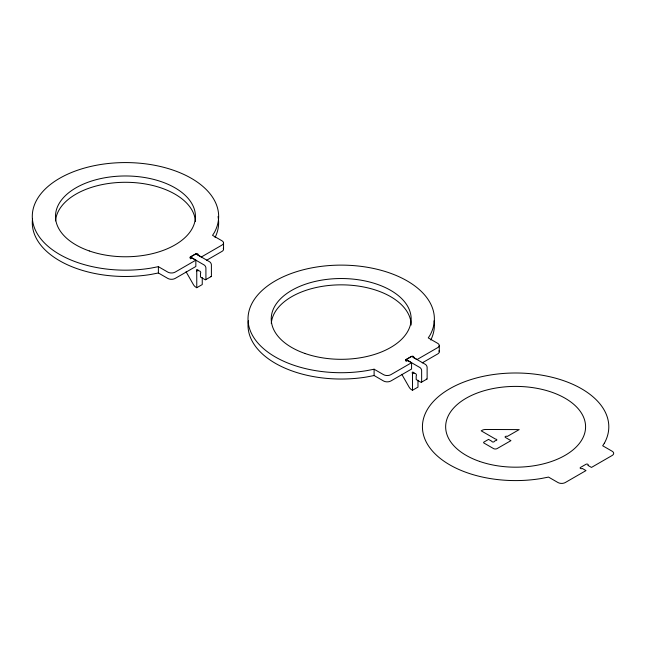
<?xml version="1.0" encoding="UTF-8"?>
<svg xmlns="http://www.w3.org/2000/svg" width="646" height="646" viewBox="0 0 646 646"><rect width="100%" height="100%" fill="white"/><g stroke="black" fill="none" stroke-linecap="round" stroke-linejoin="round"><path stroke-width="0.97" d="M195.843 260.168L192.193 258.061A1.292 0.743 0 0 1 190.376 258.061A1.292 0.743 0 0 1 190.376 257.011L195.843 253.846A1.292 0.743 0 0 1 197.668 253.846A1.292 0.743 0 0 1 197.668 254.904L201.318 257.011L222.038 245.044A5.16 2.98 0 0 0 222.038 240.829L212.542 235.346L214.173 232.843A93.177 53.796 0 0 0 136.153 162.929A93.177 53.796 0 0 0 32.599 220.746A93.177 53.796 0 0 0 151.027 268.106L158.383 266.669L167.839 272.127A5.16 2.98 0 0 0 175.131 272.127L195.843 260.168L195.843 266.483L175.131 278.442A5.16 2.98 0 0 1 167.839 278.442L158.383 272.983L151.027 274.421A93.177 53.796 0 0 1 32.486 219.155M206.494 260.338L222.038 251.359A5.16 2.98 0 0 0 223.241 248.234M411.575 362.713L407.925 360.613A1.292 0.743 0 0 1 406.1 360.613A1.292 0.743 0 0 1 406.1 359.556L411.575 356.398A1.292 0.743 0 0 1 413.392 356.398A1.292 0.743 0 0 1 413.392 357.448L417.041 359.556L437.762 347.588A5.16 2.98 0 0 0 437.762 343.381L428.266 337.898L429.897 335.395A93.177 53.796 0 0 0 351.876 265.474A93.177 53.796 0 0 0 248.322 323.299A93.177 53.796 0 0 0 366.75 370.651L374.107 369.213L383.562 374.672A5.16 2.98 0 0 0 390.862 374.672L411.575 362.713L411.575 369.036L390.862 380.995A5.16 2.98 0 0 1 383.562 380.995L374.107 375.528L366.75 376.973A93.177 53.796 0 0 1 248.33 320.82M422.226 362.882L437.762 353.911A5.16 2.98 0 0 0 438.965 350.786M190.376 258.804L190.376 257.003L195.859 253.846L209.732 261.872A2.576 1.486 60.1 0 1 211.387 264.747L211.412 276.052A1.292 0.743 60.1 0 1 210.588 276.536M202.246 277.643L202.255 284.563L196.772 287.712L196.747 271.094L198.314 270.198M205.67 279.71L211.153 276.553M406.1 361.356L406.1 359.547L411.583 356.398L425.456 364.425A2.576 1.486 60.1 0 1 427.119 367.291L427.135 378.596A1.292 0.743 60.1 0 1 426.312 379.081M417.97 380.195L417.986 387.107L412.503 390.265L412.479 373.646L414.046 372.742M421.394 382.254L426.877 379.105M406.1 359.547L419.973 367.574A2.576 1.486 60.1 0 1 421.636 370.449L421.652 381.754A1.292 0.743 60.1 0 1 420.829 382.23L416.194 379.565L416.185 375.786A1.292 0.743 60.1 0 0 416.185 374.292A1.292 0.743 60.1 0 0 414.902 373.55L413.763 372.895A1.292 0.743 60.1 0 0 412.471 372.153A1.292 0.743 60.1 0 0 412.479 373.646M190.376 257.003L204.249 265.03A2.576 1.486 60.1 0 1 205.904 267.896L205.929 279.201A1.292 0.743 60.1 0 1 205.105 279.686L200.47 277.013L200.462 273.242A1.292 0.743 60.1 0 0 200.462 271.748A1.292 0.743 60.1 0 0 199.17 271.005L198.031 270.343A1.292 0.743 60.1 0 0 196.747 269.6A1.292 0.743 60.1 0 0 196.747 271.094M412.503 390.265L411.486 389.675A5.16 2.972 60.1 0 1 409.168 387.212L401.796 374.325M196.772 287.712L195.762 287.123A5.16 2.972 60.1 0 1 193.437 284.66L186.072 271.772M439.28 345.489L439.28 351.804M374.107 369.213L374.107 375.528M223.548 242.936L223.548 249.259M158.383 266.669L158.383 272.983M271.296 323.444A69.962 40.391 0 0 1 342.59 284.854A69.962 40.391 0 0 1 411.155 325.051M434.064 320.86A93.177 53.796 0 0 1 430.785 340.03M55.572 220.892A69.962 40.391 0 0 1 126.002 182.293A69.962 40.391 0 0 1 195.407 221.513M218.041 216.563A93.177 53.796 0 0 1 215.061 237.478M604.325 443.269L602.686 445.772L612.19 451.255A5.16 2.98 0 0 1 612.19 455.462L591.47 467.429L587.82 465.322A1.292 0.743 0 0 0 587.82 464.272A1.292 0.743 0 0 0 585.995 464.272L580.52 467.429A1.292 0.743 0 0 0 580.52 468.479A1.292 0.743 0 0 0 582.345 468.479L585.995 470.587L565.282 482.546A5.16 2.98 0 0 1 557.982 482.546L548.527 477.087L541.17 478.524A93.177 53.796 0 0 1 422.742 431.173A93.177 53.796 0 0 1 526.296 373.348A93.177 53.796 0 0 1 604.325 443.269M488.562 439.393L483.919 442.066A1.292 0.743 -0.1 0 0 483.911 443.027L493.673 448.655A2.576 1.486 -0.1 0 0 496.984 448.655L510.938 440.645L505.479 437.495A1.292 0.743 -0.1 0 1 505.479 436.438A1.292 0.743 -0.1 0 1 507.304 436.438L519.182 429.606L485.526 429.477A5.16 2.972 -0.1 0 0 482.231 430.252L481.205 430.842L495.555 439.127A1.292 0.743 -0.1 0 1 496.839 439.869A1.292 0.743 -0.1 0 1 495.547 440.612L494.4 441.266A1.292 0.743 -0.1 0 1 493.108 442.017A1.292 0.743 -0.1 0 1 491.824 441.275L488.562 439.393M479.437 461.365A69.962 40.391 0 0 0 585.567 427.595A69.962 40.391 0 0 0 481.843 391.419A69.962 40.391 0 0 0 479.437 461.365M305.017 353.491A69.962 40.391 0 0 0 411.147 319.722A69.962 40.391 0 0 0 307.423 283.546A69.962 40.391 0 0 0 305.017 353.491M89.285 250.947A69.962 40.391 0 0 0 195.423 217.177A69.962 40.391 0 0 0 91.7 180.993A69.962 40.391 0 0 0 89.285 250.947"/></g></svg>
